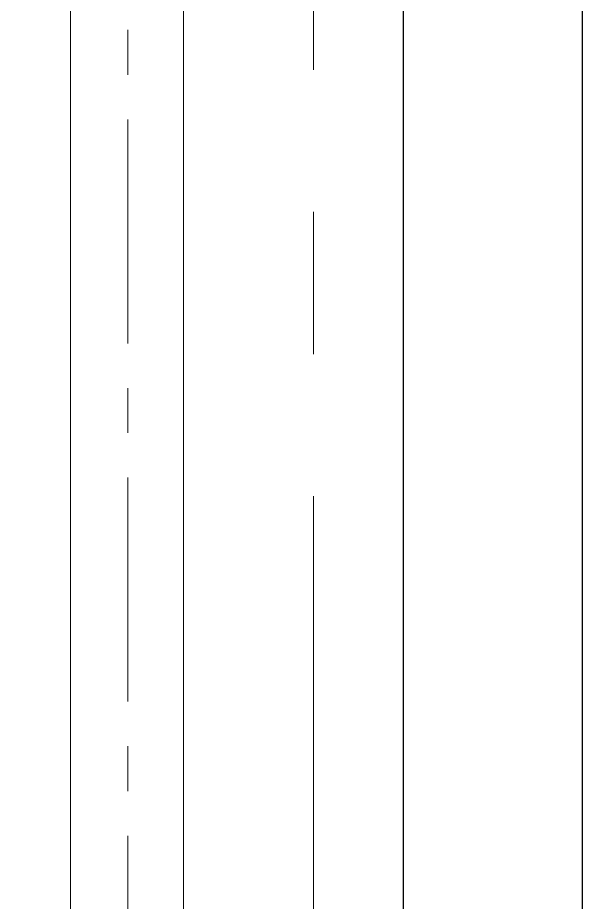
# Model space of a CAD drawing. Header units: millimetres. Extents: x 3795014 to 4300160, y 3869364 to 4016788.
# Drawn here: x 4229119.4 to 4229434.6, y 3923233.8 to 3923727.8 of the extents above; entities that cross this region are included whole.
import ezdxf

# ---------------------------------------------------------------- set-up
doc = ezdxf.new("R2010")
doc.units = ezdxf.units.MM
doc.linetypes.add('CENTER', pattern=[2, 1.25, -0.25, 0.25, -0.25])
doc.linetypes.add('осевая2', pattern=[28.575, 19.05, -3.175, 3.175, -3.175])
for name, color, linetype, lineweight in [('Дополнительная', 7, 'Continuous', 18), ('Констр.', 7, 'Continuous', 30), ('оси', 7, 'осевая2', 13)]:
    doc.layers.add(name, color=color, linetype=linetype, lineweight=lineweight)

msp = doc.modelspace()

# ---------------------------------------------------------------- linework, layer by layer
at = {"layer": 'Дополнительная', "linetype": 'CENTER', "ltscale": 100}
msp.add_line((4229180.51, 3928870.94, 0), (4229181.08, 3921782.58, 0), dxfattribs=at)
at = {"layer": 'Дополнительная', "ltscale": 25, "elevation": 0}
msp.add_lwpolyline([(4229148.98, 3923743.81), (4229211.98, 3923743.81), (4229211.98, 3922976.91), (4229148.98, 3922976.91)], close=True, dxfattribs=at)
at = {"layer": 'Констр.', "ltscale": 200}
msp.add_lwpolyline([(4226950.44, 3921775.59), (4219932.73, 3921775.59), (4219932.73, 3929175.59), (4229434.59, 3929175.59), (4229434.59, 3921775.59), (4228750.44, 3921775.59)], dxfattribs=at)
msp.add_lwpolyline([(4220032.73, 3921875.59), (4220032.73, 3929075.59), (4229334.59, 3929075.59), (4229334.59, 3921875.59)], close=True, dxfattribs=at)
at = {"layer": 'оси', "ltscale": 25}
msp.add_line((4229284.59, 3929175.59), (4229284.59, 3920275.59), dxfattribs=at)

doc.saveas('drawing.dxf')
